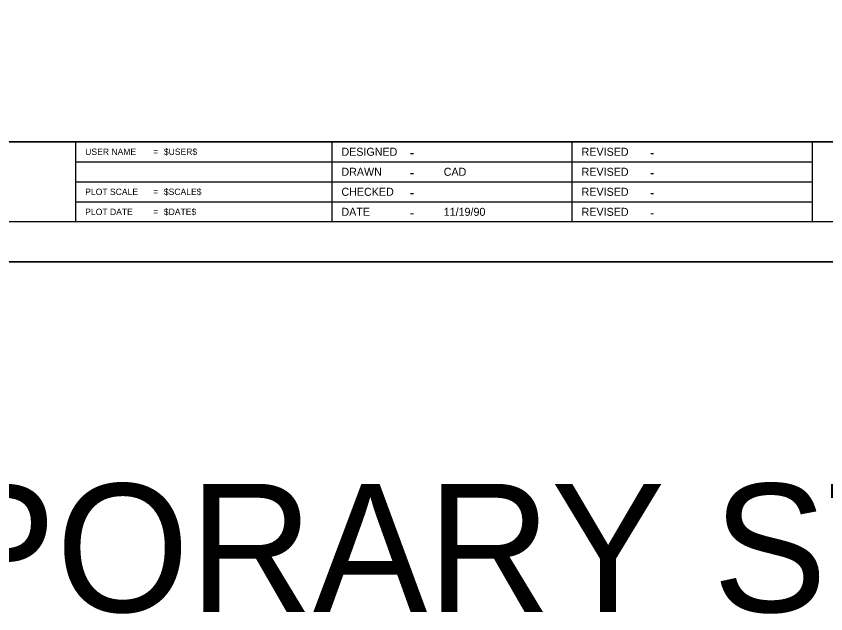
# Model space of a CAD drawing. Extents: x 1344746 to 1345449, y 1153508 to 1154036.
# Drawn here: x 1344854 to 1345056.2, y 1153508.3 to 1153657.5 of the extents above; entities that cross this region are included whole.
import ezdxf

# ---------------------------------------------------------------- set-up
doc = ezdxf.new("R2010")
doc.units = 0
for name, color, linetype in [('Level 48', 7, 'Continuous'), ('Sheets_50 Reference Boundary', 7, 'Continuous'), ('Sheets_General Details', 7, 'Continuous'), ('Sheets_Printer Plotting Border', 7, 'Continuous')]:
    doc.layers.add(name, color=color, linetype=linetype)

msp = doc.modelspace()

# ---------------------------------------------------------------- linework, layer by layer
at = {"layer": 'Level 48'}
msp.add_lwpolyline([(1344769.323, 1154036.18), (1345449.323, 1154036.18), (1345449.323, 1153596.18), (1344769.323, 1153596.18)], close=True, dxfattribs=at)
at = {"layer": 'Sheets_50 Reference Boundary'}
msp.add_lwpolyline([(1344809.323, 1154026.176), (1345439.323, 1154026.176), (1345439.323, 1153626.18), (1344809.323, 1153626.18)], close=True, dxfattribs=at)
at = {"layer": 'Sheets_General Details'}
for p, q in [((1344809.323, 1153626.18), (1345439.323, 1153626.18)), ((1344868.808, 1153626.18), (1344868.808, 1153606.18)), ((1344932.808, 1153626.18), (1344932.808, 1153606.18)), ((1344992.808, 1153626.18), (1344992.808, 1153606.18)), ((1345052.808, 1153626.18), (1345052.808, 1153606.18)), ((1344868.808, 1153621.18), (1345052.808, 1153621.18)), ((1344868.808, 1153616.18), (1345052.808, 1153616.18)), ((1344868.808, 1153611.18), (1345052.808, 1153611.18)), ((1345449.323, 1153596.18), (1344769.323, 1153596.18))]:
    msp.add_line(p, q, dxfattribs=at)
msp.add_lwpolyline([(1344809.323, 1154026.18), (1345439.323, 1154026.18), (1345439.323, 1153606.18), (1344809.323, 1153606.18)], close=True, dxfattribs=at)
at = {"layer": 'Sheets_Printer Plotting Border'}
msp.add_lwpolyline([(1344769.323, 1153596.18), (1345449.323, 1153596.18), (1345449.323, 1154036.18), (1344769.323, 1154036.18)], close=True, dxfattribs=at)

# ---------------------------------------------------------------- texts
at = {"layer": 'Sheets_General Details'}
for s, p in [('USER NAME', (1344871.208, 1153622.88)), ('=', (1344888.163, 1153622.88)), ('$USER$', (1344890.852, 1153622.88)), ('PLOT SCALE', (1344871.208, 1153612.88)), ('=', (1344888.163, 1153612.88)), ('$SCALE$', (1344890.852, 1153612.88)), ('PLOT DATE', (1344871.208, 1153607.88)), ('=', (1344888.163, 1153607.88)), ('$DATE$', (1344890.852, 1153607.88))]:
    msp.add_text(s, height=1.6, rotation=360, dxfattribs=at).set_placement(p)
for s, height, p in [('DESIGNED', 2, (1344935.208, 1153622.68)), ('REVISED', 2, (1344995.208, 1153622.68)), ('-', 2.4, (1344952.288, 1153622.28)), ('-', 2.4, (1345012.288, 1153622.28)), ('DRAWN', 2, (1344935.208, 1153617.68)), ('-', 2.4, (1344952.288, 1153617.28)), ('CAD       ', 2, (1344960.763, 1153617.68)), ('REVISED', 2, (1344995.208, 1153617.68)), ('-', 2.4, (1345012.288, 1153617.28)), ('CHECKED', 2, (1344935.208, 1153612.68)), ('REVISED', 2, (1344995.208, 1153612.68)), ('-', 2.4, (1344952.288, 1153612.28)), ('-', 2.4, (1345012.288, 1153612.28)), ('11/19/90  ', 2, (1344960.763, 1153607.68)), ('DATE', 2, (1344935.208, 1153607.68)), ('-', 2.4, (1344952.288, 1153607.28)), ('REVISED', 2, (1344995.208, 1153607.68)), ('-', 2.4, (1345012.288, 1153607.28)), ('TEMPORARY STILLING BASIN', 31.99993, (1344745.054, 1153508.753))]:
    msp.add_text(s, height=height, dxfattribs=at).set_placement(p)

doc.saveas('drawing.dxf')
